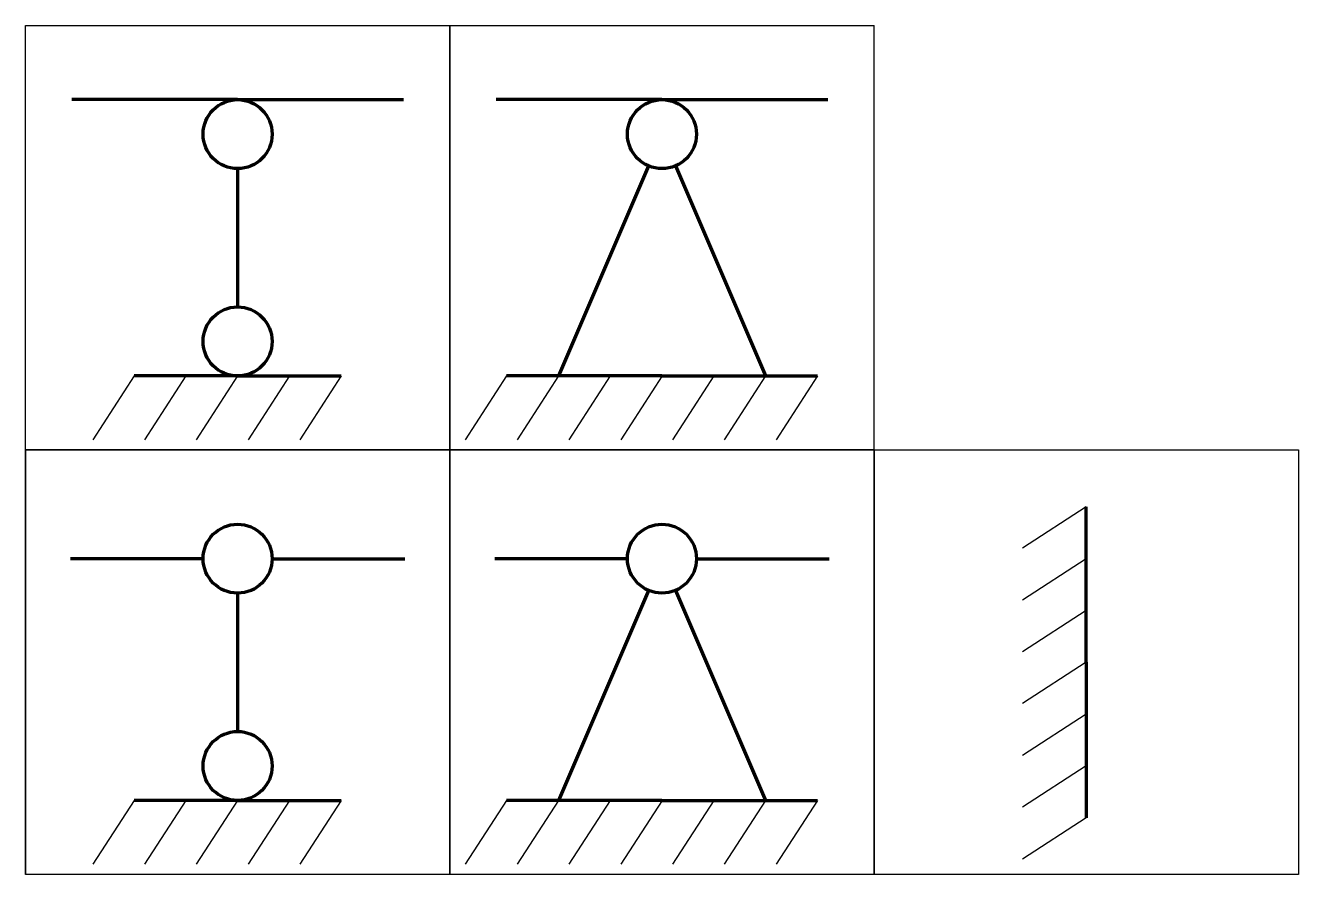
# Model space of a CAD drawing. Header units: millimetres. Extents: x 2228 to 2343, y 1932 to 2009.
import ezdxf

# ---------------------------------------------------------------- set-up
doc = ezdxf.new("R2010")
doc.units = ezdxf.units.MM

# ---------------------------------------------------------------- blocks, each defined once
blk = doc.blocks.new('*U2')
blk.add_line((0, 0), (-3.74, -5.77))
blk = doc.blocks.new('*U3')
at = {"color": 0, "linetype": 'ByBlock', "lineweight": -2, "transparency": 16777216}
for p in [(0, 0), (4.6875, 0), (9.375, 0), (14.0625, 0), (18.75, 0)]:
    blk.add_blockref('*U2', p, dxfattribs=at)
blk = doc.blocks.new('*U4')
blk.add_line((0, 0), (-3.74, -5.77))
blk = doc.blocks.new('*U6')
at = {"color": 0, "linetype": 'ByBlock', "lineweight": -2, "transparency": 16777216}
for p in [(0, 0), (4.6875, 0), (9.375, 0), (14.0625, 0), (18.75, 0)]:
    blk.add_blockref('*U4', p, dxfattribs=at)
blk = doc.blocks.new('*U7')
blk.add_line((0, 0), (-3.74, -5.77))
blk = doc.blocks.new('*U9')
at = {"color": 0, "linetype": 'ByBlock', "lineweight": -2, "transparency": 16777216}
for p in [(0, 0), (4.6875, 0), (9.375, 0), (14.0625, 0), (18.75, 0)]:
    blk.add_blockref('*U7', p, dxfattribs=at)
blk = doc.blocks.new('*U13')
blk.add_line((0, 0), (-3.74, -5.77))
blk = doc.blocks.new('*U14')
at = {"color": 0, "linetype": 'ByBlock', "lineweight": -2, "transparency": 16777216}
for p in [(0, 0), (4.6875, 0), (9.375, 0), (14.0625, 0), (18.75, 0)]:
    blk.add_blockref('*U13', p, dxfattribs=at)
blk = doc.blocks.new('*U10')
blk.add_line((0, 0), (-3.74, -5.77))
blk = doc.blocks.new('*U12')
at = {"color": 0, "linetype": 'ByBlock', "lineweight": -2, "transparency": 16777216}
for p in [(0, 0), (4.6875, 0), (9.375, 0), (14.0625, 0), (18.75, 0)]:
    blk.add_blockref('*U10', p, dxfattribs=at)

msp = doc.modelspace()

# ---------------------------------------------------------------- linework, layer by layer
for p, q in [((2227.87, 2008.92), (2266.27, 2008.92)), ((2227.87, 1970.52), (2227.87, 2008.92)), ((2266.27, 2008.92), (2266.27, 1970.52)), ((2266.27, 2008.92), (2304.67, 2008.92)), ((2266.27, 1970.52), (2266.27, 2008.92)), ((2304.67, 1970.52), (2304.67, 2008.92)), ((2271.41, 1977.22), (2267.67, 1971.45)), ((2299.54, 1977.22), (2295.79, 1971.45)), ((2227.87, 1970.52), (2266.27, 1970.52)), ((2227.87, 1932.12), (2227.87, 1970.52)), ((2266.27, 1970.52), (2227.87, 1970.52)), ((2227.87, 1970.52), (2227.87, 1932.12)), ((2266.27, 1970.52), (2266.27, 1932.12)), ((2266.27, 1970.52), (2304.67, 1970.52)), ((2266.27, 1932.12), (2266.27, 1970.52)), ((2304.67, 1970.52), (2266.27, 1970.52)), ((2304.67, 1970.52), (2304.67, 1932.12)), ((2304.67, 1970.52), (2343.07, 1970.52)), ((2304.67, 1932.12), (2304.67, 1970.52)), ((2343.07, 1970.52), (2343.07, 1932.12)), ((2323.87, 1965.38), (2318.11, 1961.64)), ((2271.41, 1938.82), (2267.67, 1933.05)), ((2299.54, 1938.82), (2295.79, 1933.05)), ((2323.87, 1937.26), (2318.11, 1933.51)), ((2266.27, 1932.12), (2227.87, 1932.12)), ((2304.67, 1932.12), (2266.27, 1932.12)), ((2343.07, 1932.12), (2304.67, 1932.12))]:
    msp.add_line(p, q)
at = {"lineweight": 140}
for p, q in [((2247.07, 2002.22), (2232.07, 2002.22)), ((2247.07, 2002.22), (2262.07, 2002.22)), ((2285.47, 2002.22), (2270.47, 2002.22)), ((2285.47, 2002.22), (2300.47, 2002.22)), ((2243.95, 1960.69), (2231.95, 1960.69)), ((2250.2, 1960.69), (2262.2, 1960.69)), ((2282.35, 1960.69), (2270.35, 1960.69)), ((2288.6, 1960.69), (2300.6, 1960.69))]:
    msp.add_line(p, q, dxfattribs=at)
at = {"lineweight": 80}
for p, q in [((2247.07, 1995.97), (2247.07, 1983.47)), ((2284.24, 1996.22), (2276.1, 1977.22)), ((2286.7, 1996.22), (2294.85, 1977.22)), ((2247.07, 1977.22), (2237.7, 1977.22)), ((2247.07, 1977.22), (2256.45, 1977.22)), ((2285.47, 1977.22), (2271.41, 1977.22)), ((2285.47, 1977.22), (2299.54, 1977.22)), ((2323.87, 1951.32), (2323.87, 1965.38)), ((2247.07, 1957.57), (2247.07, 1945.07)), ((2284.24, 1957.82), (2276.1, 1938.82)), ((2286.7, 1957.82), (2294.85, 1938.82)), ((2323.87, 1951.32), (2323.87, 1937.26)), ((2247.07, 1938.82), (2237.7, 1938.82)), ((2247.07, 1938.82), (2256.45, 1938.82)), ((2285.47, 1938.82), (2271.41, 1938.82)), ((2285.47, 1938.82), (2299.54, 1938.82))]:
    msp.add_line(p, q, dxfattribs=at)
for centre in [(2247.07, 1999.09), (2285.47, 1999.09), (2247.07, 1980.34), (2247.07, 1960.69), (2285.47, 1960.69), (2247.07, 1941.94)]:
    msp.add_circle(centre, 3.12, dxfattribs=at)

# ---------------------------------------------------------------- block references
for name, p in [('*U14', (2237.7, 1977.22)), ('*U12', (2276.1, 1977.22)), ('*U3', (2237.7, 1938.82)), ('*U6', (2276.1, 1938.82))]:
    msp.add_blockref(name, p)
at = {"xscale": -1, "rotation": 270}
msp.add_blockref('*U9', (2323.87, 1941.94), dxfattribs=at)

doc.saveas('drawing.dxf')
